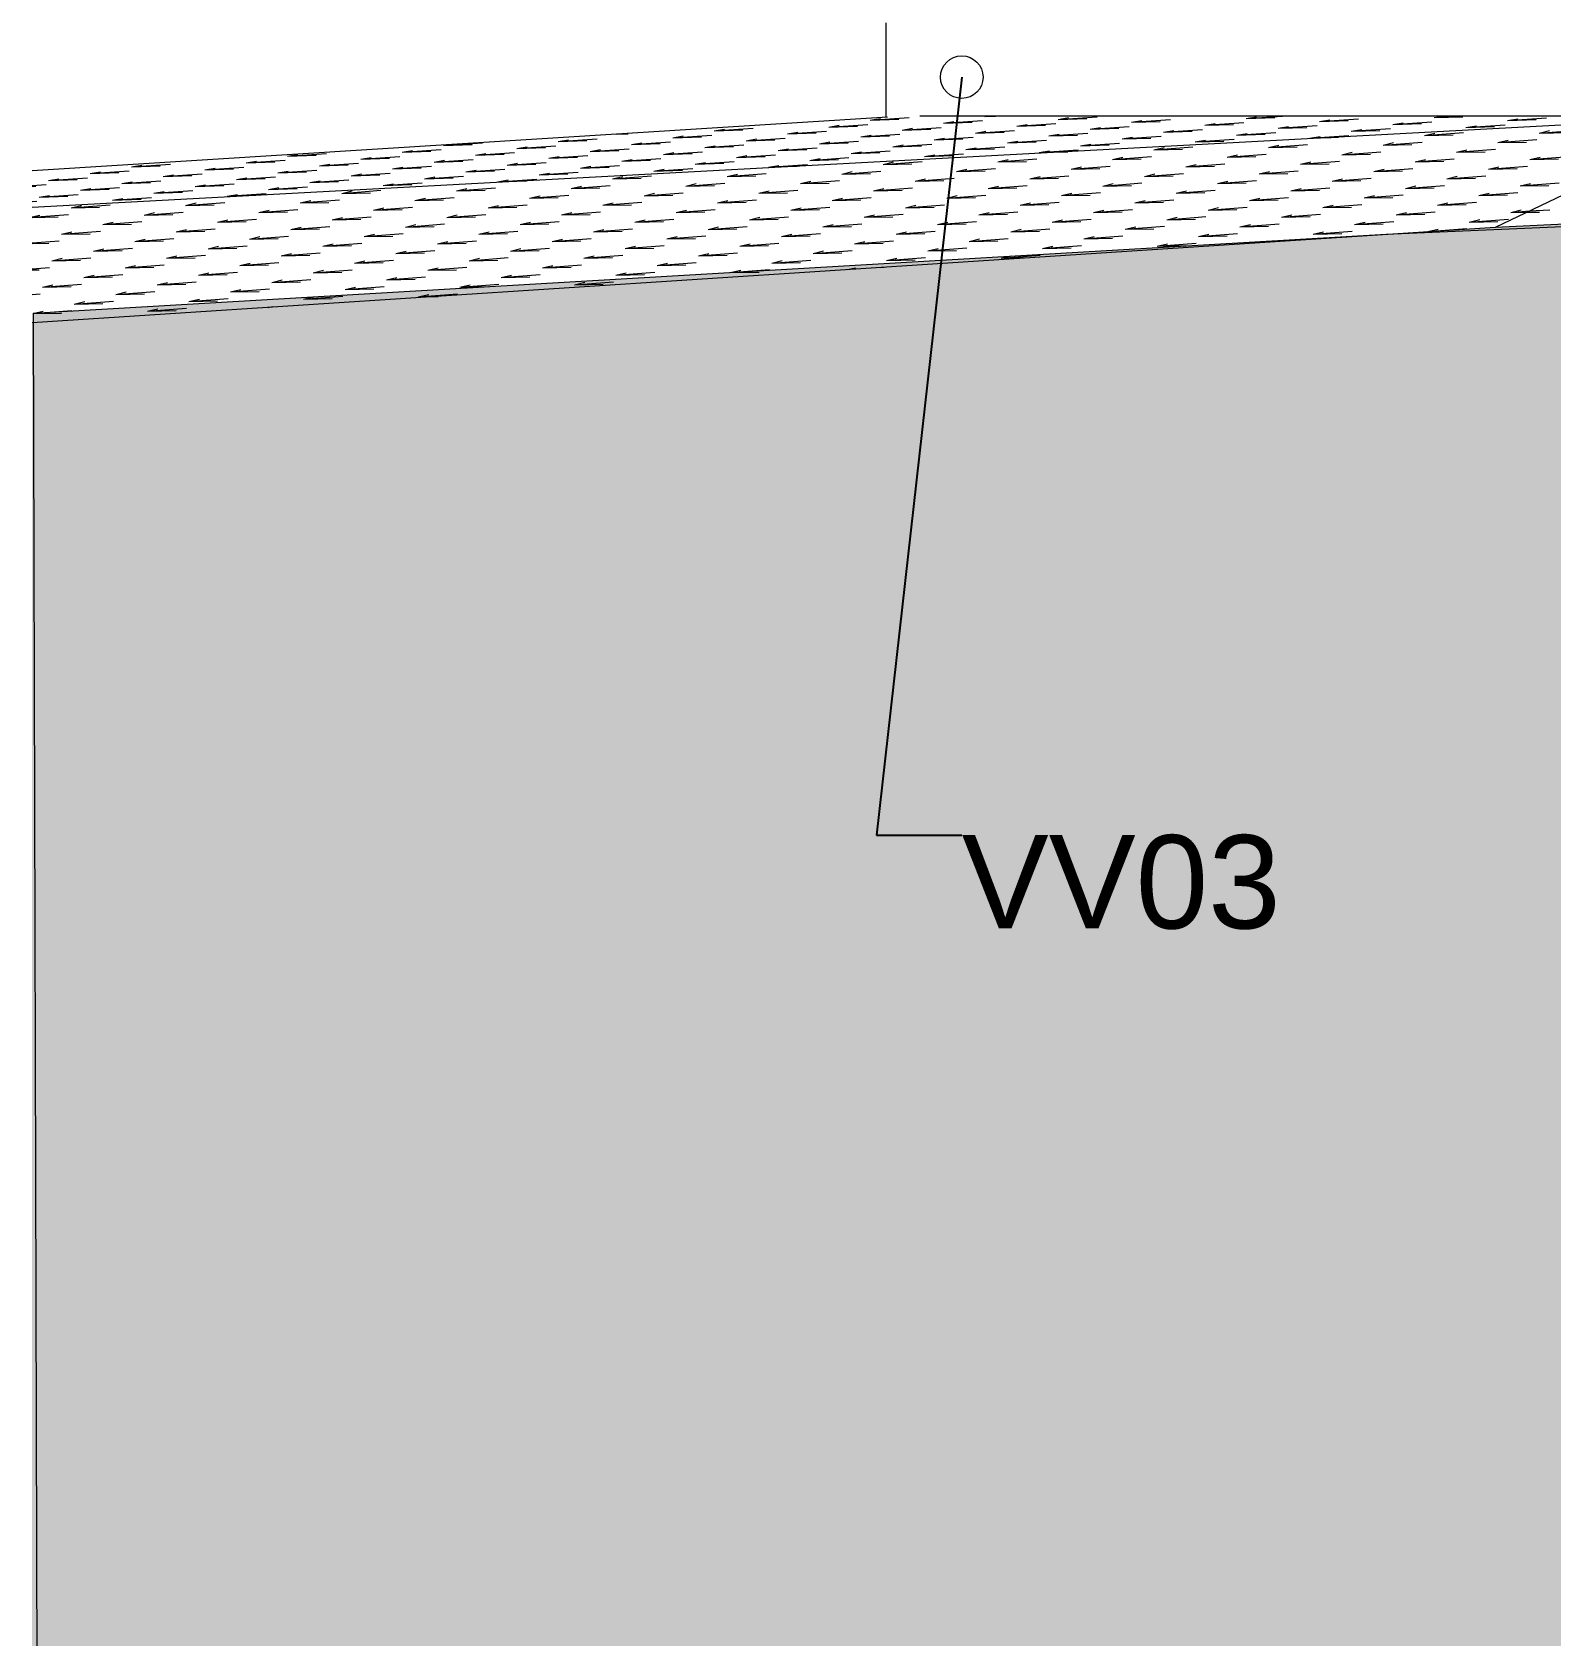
# Model space of a CAD drawing. Header units: millimetres. Extents: x 239748 to 326588, y -19262 to 5561.
# Drawn here: x 239748 to 243002, y -3457 to -20 of the extents above; entities that cross this region are included whole.
import ezdxf

# ---------------------------------------------------------------- set-up
doc = ezdxf.new("R2010")
doc.units = ezdxf.units.MM
doc.header["$MEASUREMENT"] = 0
for name, color, linetype, lineweight in [('Annotation - Label_Pen_No__1', 7, 'Continuous', 13), ('New_2D Drafting - General_Pen_No__1', 7, 'Continuous', 13), ('New_Site & Landscape - Terrain_Pen_No__1', 7, 'Continuous', 13), ('New_Structural - Bearing_Pen_No__1', 7, 'Continuous', 13)]:
    doc.layers.add(name, color=color, linetype=linetype, lineweight=lineweight)
for name, color, linetype, lineweight, true_color in [('New_2D Drafting - General_Pen_No__61', 7, 'Continuous', 20, 0x6a6a6a), ('New_Site & Landscape - Terrain_Pen_No__180', 7, 'Continuous', 15, 0xd6cda7), ('New_Site & Landscape - Terrain_Pen_No__93', 7, 'Continuous', 13, 0xa2a233)]:
    doc.layers.add(name, color=color, linetype=linetype, lineweight=lineweight, true_color=true_color)
doc.styles.add('GENERATED_STYLE_1', font='')
doc.styles.get('GENERATED_STYLE_1').set_extended_font_data('Arial')
doc.dimstyles.new('GENERATED_STYLE__2', dxfattribs={"dimtxt": 0.18, "dimasz": 182.4, "dimexe": 0.18, "dimexo": 0.0625, "dimgap": 0, "dimtad": 0, "dimtih": 1, "dimtoh": 1, "dimdec": 4, "dimzin": 0, "dimdsep": 46, "dimcen": 0.09, "dimadec": 0, "dimazin": 0, "dimtfac": 1, "dimtdec": 4, "dimtmove": 0, "dimatfit": 3, "dimldrblk": 'ARROWHEAD_1', "dimfxl": 0, "dimtolj": 1, "dimtzin": 0, "dimarcsym": 0})

# ---------------------------------------------------------------- blocks, each defined once
blk = doc.blocks.new('ARROWHEAD_1')
at = {"color": 0, "linetype": 'Continuous', "lineweight": 0}
blk.add_line((0, 0), (-1, 0), dxfattribs=at)
blk.add_circle((0, 0), 0.25, dxfattribs=at)

msp = doc.modelspace()

# ---------------------------------------------------------------- hatches: boundary and pattern name
at = {"layer": 'New_2D Drafting - General_Pen_No__61', "linetype": 'Continuous', "lineweight": 20, "true_color": 0x6a6a6a}
h = msp.add_hatch(dxfattribs=at)
h.set_pattern_fill('Dashed_0001', color=251, style=0, pattern_type=2)
h.set_pattern_definition([(45, (0, 0), (-183.84776, 183.84776), [195, -65]), (45, (7e-14, 183.85), (-183.84776, 183.84776), [195, -65])])
h.paths.add_polyline_path([(239750.0788, -623.3184), (239760.5803, -4753.4379), (239760.5803, -19262.3247), (278828.6527, -19262.3247), (278828.6169, -286.9357), (268610.0254, -272.2694), (266963.5283, -271.0107), (261898.0667, -277.5182), (250285.9898, -219.4916), (248306.7808, -203.641), (242648.744, -453.8141)])
at = {"layer": 'New_Site & Landscape - Terrain_Pen_No__180', "linetype": 'Continuous', "lineweight": 0, "true_color": 0x353329}
msp.add_hatch(color=250, dxfattribs=at).paths.add_polyline_path([(239747.5775, -15138.6962), (278833.3935, -15138.6962), (278833.3935, -288.2314), (266866.4444, -271.275), (264383.6735, -267.1142), (262140.4658, -282.5803), (258357.3867, -255.6815), (251840.7474, -227.8826), (248111.8541, -213.5708), (246133.7175, -287.173), (242881.8612, -438.6115), (239747.5775, -643.0118)])

# ---------------------------------------------------------------- linework, layer by layer
at = {"layer": 'New_2D Drafting - General_Pen_No__1', "color": 7, "linetype": 'Continuous', "lineweight": 13, "flags": 128}
msp.add_lwpolyline([(239750.0788, -623.3184), (239760.5803, -4753.4379), (239760.5803, -19262.3247), (278828.6527, -19262.3247), (278828.6169, -286.9357), (268610.0254, -272.2694), (266963.5283, -271.0107), (261898.0667, -277.5182), (250285.9898, -219.4916), (248306.7808, -203.641), (242648.744, -453.8141)], close=True, dxfattribs=at)
at = {"layer": 'New_Site & Landscape - Terrain_Pen_No__1', "color": 7, "linetype": 'Continuous', "lineweight": 13}
for p, q in [((243382.1708, -199.8387), (239747.5775, -395.7563)), ((241580.0417, -202.1567), (239747.5775, -317.5301)), ((241543.4528, -208.8222), (241627.0388, -203.1036)), ((241543.4528, -208.8222), (241565.6236, -205.1622)), ((243382.1708, -199.8387), (241649.8068, -199.8387)), ((241789.114, -200.5878), (241800.0633, -199.8387)), ((241789.114, -200.5878), (241811.4627, -199.8387)), ((241789.114, -200.5878), (241793.6518, -199.8387)), ((241946.0924, -206.9936), (242029.6784, -201.2749)), ((241946.0924, -206.9936), (241968.2631, -203.3335)), ((241946.0924, -206.9936), (242007.5077, -204.935)), ((242348.7319, -205.1649), (242426.5825, -199.8387)), ((242348.7319, -205.1649), (242370.9026, -201.5049)), ((242348.7319, -205.1649), (242410.1472, -203.1063)), ((242505.7102, -211.5707), (242589.2963, -205.8521)), ((242751.3714, -203.3363), (242802.494, -199.8387)), ((242751.3714, -203.3363), (242772.5582, -199.8387)), ((242751.3714, -203.3363), (242812.7867, -201.2777)), ((243382.1708, -199.8387), (242881.8612, -438.6115)), ((242908.3498, -209.7421), (242991.9358, -204.0234)), ((242908.3498, -209.7421), (242930.5205, -206.082)), ((240999.0069, -238.7391), (241024.8629, -237.8724)), ((241209.1088, -231.6967), (241292.6948, -225.978)), ((241209.1088, -231.6967), (241231.2795, -228.0366)), ((241209.1088, -231.6967), (241270.5241, -229.6381)), ((241366.0871, -238.1024), (241449.6732, -232.3838)), ((241366.0871, -238.1024), (241388.2579, -234.4424)), ((241366.0871, -238.1024), (241427.5024, -236.0438)), ((241454.77, -223.4623), (241538.356, -217.7437)), ((241454.77, -223.4623), (241476.9407, -219.8023)), ((241454.77, -223.4623), (241516.1853, -221.4037)), ((241523.0655, -244.5081), (241606.6515, -238.7895)), ((241543.4528, -208.8222), (241604.8681, -206.7636)), ((241611.7483, -229.868), (241695.3343, -224.1494)), ((241611.7483, -229.868), (241633.919, -226.208)), ((241611.7483, -229.868), (241673.1636, -227.8094)), ((241700.4312, -215.2279), (241784.0172, -209.5093)), ((241700.4312, -215.2279), (241722.6019, -211.5679)), ((241700.4312, -215.2279), (241761.8465, -213.1693)), ((241768.7267, -236.2738), (241852.3127, -230.5552)), ((241768.7267, -236.2738), (241790.8974, -232.6138)), ((241768.7267, -236.2738), (241830.142, -234.2152)), ((241857.4095, -221.6337), (241940.9955, -215.9151)), ((241857.4095, -221.6337), (241879.5802, -217.9736)), ((241857.4095, -221.6337), (241918.8248, -219.5751)), ((241925.705, -242.6795), (242009.291, -236.9609)), ((241925.705, -242.6795), (241947.8757, -239.0195)), ((242014.3879, -228.0394), (242097.9739, -222.3208)), ((242014.3879, -228.0394), (242036.5586, -224.3794)), ((242014.3879, -228.0394), (242075.8032, -225.9808)), ((242103.0707, -213.3993), (242186.6567, -207.6807)), ((242103.0707, -213.3993), (242125.2414, -209.7393)), ((242103.0707, -213.3993), (242164.486, -211.3407)), ((242171.3662, -234.4452), (242254.9522, -228.7265)), ((242171.3662, -234.4452), (242193.5369, -230.7851)), ((242171.3662, -234.4452), (242232.7815, -232.3866)), ((242260.0491, -219.805), (242343.6351, -214.0864)), ((242260.0491, -219.805), (242282.2198, -216.145)), ((242260.0491, -219.805), (242321.4643, -217.7465)), ((242328.3445, -240.8509), (242350.5153, -237.1909)), ((242328.3445, -240.8509), (242389.7598, -238.7923)), ((242328.3446, -240.8509), (242411.9306, -235.1323)), ((242417.0274, -226.2108), (242500.6134, -220.4922)), ((242417.0274, -226.2108), (242439.1981, -222.5508)), ((242417.0274, -226.2108), (242478.4427, -224.1522)), ((242505.7102, -211.5707), (242527.881, -207.9107)), ((242505.7102, -211.5707), (242567.1255, -209.5121)), ((242574.0057, -232.6165), (242657.5917, -226.8979)), ((242574.0057, -232.6165), (242596.1765, -228.9565)), ((242574.0057, -232.6165), (242635.421, -230.5579)), ((242662.6886, -217.9764), (242746.2746, -212.2578)), ((242662.6886, -217.9764), (242684.8593, -214.3164)), ((242662.6886, -217.9764), (242724.1039, -215.9178)), ((242730.9841, -241.5024), (242814.5701, -235.0468)), ((242730.9841, -241.5024), (242753.1548, -236.3448)), ((242730.9841, -241.5024), (242792.3994, -240.2044)), ((242819.6669, -224.3822), (242903.2529, -218.6635)), ((242819.6669, -224.3822), (242841.8376, -220.7221)), ((242819.6669, -224.3822), (242881.0822, -222.3236)), ((242908.3498, -209.7421), (242969.7651, -207.6835)), ((242976.6453, -236.3104), (243060.2313, -229.8548)), ((242976.6453, -236.3104), (242998.816, -231.1528)), ((242976.6453, -236.3104), (243038.0606, -235.0124)), ((240540.4207, -277.4456), (240624.0067, -271.727)), ((240540.4207, -277.4456), (240562.5914, -273.7856)), ((240629.1036, -262.8055), (240712.6896, -257.0869)), ((240629.1036, -262.8055), (240690.5189, -260.7469)), ((240629.1036, -262.8055), (240636.7119, -261.5495)), ((240786.0819, -269.2112), (240869.6679, -263.4926)), ((240786.0819, -269.2112), (240808.2526, -265.5512)), ((240786.0819, -269.2112), (240847.4972, -267.1527)), ((240874.7648, -254.5711), (240958.3508, -248.8525)), ((240874.7648, -254.5711), (240896.9355, -250.9111)), ((240874.7648, -254.5711), (240936.1801, -252.5125)), ((240943.0603, -275.617), (241026.6463, -269.8984)), ((240943.0603, -275.617), (240965.231, -271.957)), ((240943.0603, -275.617), (241004.4756, -273.5584)), ((241031.7431, -260.9769), (241115.3291, -255.2583)), ((241031.7431, -260.9769), (241053.9138, -257.3169)), ((241031.7431, -260.9769), (241093.1584, -258.9183)), ((241120.426, -246.3368), (241204.012, -240.6182)), ((241120.426, -246.3368), (241142.5967, -242.6767)), ((241120.426, -246.3368), (241181.8413, -244.2782)), ((241188.7215, -267.3826), (241272.3075, -261.664)), ((241188.7215, -267.3826), (241210.8922, -263.7226)), ((241188.7215, -267.3826), (241250.1368, -265.324)), ((241277.4043, -252.7425), (241360.9903, -247.0239)), ((241277.4043, -252.7425), (241299.575, -249.0825)), ((241277.4043, -252.7425), (241338.8196, -250.6839)), ((241345.6998, -273.7884), (241429.2858, -268.0697)), ((241345.6998, -273.7884), (241367.8705, -270.1283)), ((241345.6998, -273.7884), (241407.1151, -271.7298)), ((241434.3826, -259.1483), (241517.9687, -253.4296)), ((241434.3826, -259.1483), (241456.5534, -255.4882)), ((241434.3826, -259.1483), (241495.7979, -257.0897)), ((241502.6781, -280.1941), (241586.2642, -274.4755)), ((241523.0655, -244.5081), (241545.2362, -240.8481)), ((241523.0655, -244.5081), (241584.4808, -242.4496)), ((241591.361, -265.554), (241674.947, -259.8354)), ((241591.361, -265.554), (241613.5317, -261.894)), ((241591.361, -265.554), (241652.7763, -263.4954)), ((241680.0438, -250.9139), (241763.6298, -245.1953)), ((241680.0438, -250.9139), (241702.2145, -247.2539)), ((241680.0438, -250.9139), (241741.4591, -248.8553)), ((241748.3393, -271.9597), (241831.9253, -266.2411)), ((241748.3393, -271.9597), (241770.51, -268.2997)), ((241748.3393, -271.9597), (241809.7546, -269.9011)), ((241837.0222, -257.3196), (241920.6082, -251.601)), ((241837.0222, -257.3196), (241859.1929, -253.6596)), ((241837.0222, -257.3196), (241898.4375, -255.261)), ((241905.3177, -278.3655), (241988.9037, -272.6469)), ((241905.3177, -278.3655), (241927.4884, -274.7055)), ((241925.705, -242.6795), (241987.1203, -240.6209)), ((241994.0005, -263.7254), (242077.5865, -258.0068)), ((241994.0005, -263.7254), (242016.1712, -260.0653)), ((241994.0005, -263.7254), (242055.4158, -261.6668)), ((242082.6834, -249.0853), (242166.2694, -243.3666)), ((242082.6834, -249.0853), (242104.8541, -245.4252)), ((242082.6834, -249.0853), (242144.0987, -247.0267)), ((242150.9789, -272.5168), (242234.5649, -266.0612)), ((242150.9789, -272.5168), (242173.1496, -267.3592)), ((242150.9789, -272.5168), (242212.3942, -271.2188)), ((242239.6617, -255.491), (242323.2477, -249.7724)), ((242239.6617, -255.491), (242261.8324, -251.831)), ((242239.6617, -255.491), (242301.077, -253.4324)), ((242396.64, -267.3248), (242480.2261, -260.8692)), ((242396.64, -267.3248), (242458.0553, -266.0268)), ((242396.6401, -267.3248), (242418.8108, -262.1672)), ((242485.3229, -247.2566), (242568.9089, -241.538)), ((242485.3229, -247.2566), (242507.4936, -243.5966)), ((242485.3229, -247.2566), (242530.7196, -245.735)), ((242530.7191, -245.735), (242546.7382, -245.3964)), ((242642.3012, -262.1328), (242725.8872, -255.6772)), ((242642.3012, -262.1328), (242664.4719, -256.9752)), ((242642.3012, -262.1328), (242703.7165, -260.8348)), ((242799.2796, -277.5711), (242882.8656, -271.1155)), ((242799.2796, -277.5711), (242821.4503, -272.4135)), ((242887.9624, -256.9407), (242971.5484, -250.4852)), ((242887.9624, -256.9407), (242910.1331, -251.7832)), ((242887.9624, -256.9407), (242949.3777, -255.6427)), ((239960.4155, -308.5545), (240044.0015, -302.8358)), ((239960.4155, -308.5545), (239982.5862, -304.8944)), ((239960.4155, -308.5545), (240021.8308, -306.4959)), ((240117.3939, -314.9602), (240200.9799, -309.2416)), ((240206.0767, -300.3201), (240289.6627, -294.6015)), ((240206.0767, -300.3201), (240228.2474, -296.6601)), ((240206.0767, -300.3201), (240267.492, -298.2615)), ((240294.7595, -285.68), (240378.3456, -279.9614)), ((240294.7595, -285.68), (240316.9303, -282.02)), ((240294.7595, -285.68), (240356.1748, -283.6214)), ((240363.055, -306.7258), (240446.6411, -301.0072)), ((240363.055, -306.7258), (240385.2258, -303.0658)), ((240363.055, -306.7258), (240424.4703, -304.6672)), ((240451.7379, -292.0857), (240535.3239, -286.3671)), ((240451.7379, -292.0857), (240473.9086, -288.4257)), ((240451.7379, -292.0857), (240513.1532, -290.0271)), ((240520.0334, -313.1316), (240603.6194, -307.413)), ((240540.4207, -277.4456), (240601.836, -275.387)), ((240608.7162, -298.4915), (240692.3022, -292.7728)), ((240608.7162, -298.4915), (240630.8869, -294.8314)), ((240608.7162, -298.4915), (240670.1315, -296.4329)), ((240697.3991, -283.8514), (240780.9851, -278.1327)), ((240697.3991, -283.8514), (240719.5698, -280.1913)), ((240697.3991, -283.8514), (240758.8144, -281.7928)), ((240765.6946, -304.8972), (240849.2806, -299.1786)), ((240765.6946, -304.8972), (240787.8653, -301.2372)), ((240765.6946, -304.8972), (240827.1099, -302.8386)), ((240854.3774, -290.2571), (240937.9634, -284.5385)), ((240854.3774, -290.2571), (240876.5481, -286.5971)), ((240854.3774, -290.2571), (240915.7927, -288.1985)), ((240922.6729, -311.303), (241006.2589, -305.5843)), ((240922.6729, -311.303), (240944.8436, -307.6429)), ((240922.6729, -311.303), (240984.0882, -309.2444)), ((241011.3558, -296.6628), (241094.9418, -290.9442)), ((241011.3558, -296.6628), (241033.5265, -293.0028)), ((241011.3558, -296.6628), (241072.7711, -294.6043)), ((241100.0386, -282.0227), (241183.6246, -276.3041)), ((241100.0386, -282.0227), (241122.2093, -278.3627)), ((241100.0386, -282.0227), (241161.4539, -279.9641)), ((241168.3341, -303.0686), (241251.9201, -297.35)), ((241168.3341, -303.0686), (241190.5048, -299.4086)), ((241168.3341, -303.0686), (241229.7494, -301.01)), ((241257.0169, -288.4285), (241279.1877, -284.7684)), ((241257.017, -288.4285), (241340.603, -282.7099)), ((241257.017, -288.4285), (241318.4323, -286.3699)), ((241325.3125, -309.4743), (241408.8985, -303.7557)), ((241325.3125, -309.4743), (241347.4832, -305.8143)), ((241325.3125, -309.4743), (241385.9672, -307.4412)), ((241385.967, -307.4412), (241386.7277, -307.4252)), ((241413.9953, -294.8342), (241497.5813, -289.1156)), ((241413.9953, -294.8342), (241436.166, -291.1742)), ((241413.9953, -294.8342), (241475.4106, -292.7756)), ((241502.6781, -280.1941), (241524.8489, -276.5341)), ((241502.6781, -280.1941), (241564.0934, -278.1355)), ((241570.9736, -303.5311), (241654.5596, -297.0756)), ((241570.9736, -303.5311), (241593.1443, -298.3736)), ((241570.9736, -303.5311), (241632.3889, -302.2331)), ((241659.6565, -286.5999), (241743.2425, -280.8812)), ((241659.6565, -286.5999), (241681.8272, -282.9398)), ((241659.6565, -286.5999), (241721.0718, -284.5413)), ((241816.6348, -298.3391), (241900.2208, -291.8835)), ((241816.6348, -298.3391), (241838.8055, -293.1815)), ((241816.6348, -298.3391), (241878.0501, -297.0411)), ((241905.3177, -278.3655), (241958.3434, -276.5881)), ((241958.343, -276.5881), (241966.733, -276.4108)), ((241973.6132, -313.7775), (242057.1992, -307.3219)), ((241973.6132, -313.7775), (241995.7839, -308.6199)), ((242062.296, -293.1471), (242145.882, -286.6915)), ((242062.296, -293.1471), (242084.4667, -287.9895)), ((242062.296, -293.1471), (242123.7113, -291.8491)), ((242219.2744, -308.5854), (242302.8604, -302.1298)), ((242219.2744, -308.5854), (242241.4451, -303.4279)), ((242219.2744, -308.5854), (242280.6897, -307.2874)), ((242307.9572, -287.9551), (242391.5432, -281.4995)), ((242307.9572, -287.9551), (242330.1279, -282.7975)), ((242307.9572, -287.9551), (242369.3725, -286.6571)), ((242464.9355, -303.3934), (242548.5216, -296.9378)), ((242464.9355, -303.3934), (242487.1063, -298.2358)), ((242464.9355, -303.3934), (242526.3508, -302.0954)), ((242553.6184, -282.7631), (242637.2044, -276.3075)), ((242553.6184, -282.7631), (242575.7891, -277.6055)), ((242553.6184, -282.7631), (242615.0337, -281.4651)), ((242710.5967, -298.2014), (242794.1827, -291.7458)), ((242710.5967, -298.2014), (242732.7674, -293.0438)), ((242710.5967, -298.2014), (242772.012, -296.9034)), ((242799.2796, -277.5711), (242860.6949, -276.2731)), ((242867.5751, -313.6397), (242951.1611, -307.1841)), ((242867.5751, -313.6397), (242889.7458, -308.4821)), ((242956.2579, -293.0094), (243039.8439, -286.5538)), ((242956.2579, -293.0094), (242978.4286, -287.8518)), ((242956.2579, -293.0094), (243017.6732, -291.7114)), ((239783.0498, -337.8347), (239866.6358, -332.1161)), ((239783.0498, -337.8347), (239805.2205, -334.1747)), ((239783.0498, -337.8347), (239844.4651, -335.7761)), ((239871.7327, -323.1946), (239955.3187, -317.4759)), ((239871.7327, -323.1946), (239893.9034, -319.5345)), ((239871.7327, -323.1946), (239933.148, -321.136)), ((239940.0282, -344.2404), (240023.6142, -338.5218)), ((239940.0282, -344.2404), (239962.1989, -340.5804)), ((239940.0282, -344.2404), (240001.4435, -342.1818)), ((240028.711, -329.6003), (240112.297, -323.8817)), ((240028.711, -329.6003), (240050.8817, -325.9403)), ((240028.711, -329.6003), (240090.1263, -327.5417)), ((240117.3938, -314.9602), (240178.8091, -312.9016)), ((240117.3939, -314.9602), (240139.5646, -311.3002)), ((240185.6893, -336.0061), (240207.8601, -332.346)), ((240185.6893, -336.0061), (240247.1046, -333.9475)), ((240185.6894, -336.0061), (240269.2754, -330.2874)), ((240274.3722, -321.3659), (240357.9582, -315.6473)), ((240274.3722, -321.3659), (240296.5429, -317.7059)), ((240274.3722, -321.3659), (240335.7875, -319.3074)), ((240342.6677, -342.4118), (240426.2537, -336.6932)), ((240342.6677, -342.4118), (240364.8384, -338.7518)), ((240342.6677, -342.4118), (240404.083, -340.3532)), ((240431.3505, -327.7717), (240514.9365, -322.0531)), ((240431.3505, -327.7717), (240453.5213, -324.1117)), ((240431.3505, -327.7717), (240492.7658, -325.7131)), ((240499.646, -348.8175), (240583.232, -343.0989)), ((240520.0334, -313.1316), (240542.2041, -309.4715)), ((240520.0334, -313.1316), (240581.4487, -311.073)), ((240588.3289, -334.1774), (240671.9149, -328.4588)), ((240588.3289, -334.1774), (240610.4996, -330.5174)), ((240588.3289, -334.1774), (240649.7442, -332.1188)), ((240677.0117, -319.5373), (240760.5977, -313.8187)), ((240677.0117, -319.5373), (240699.1824, -315.8773)), ((240677.0117, -319.5373), (240738.427, -317.4787)), ((240745.3072, -340.5832), (240828.8932, -334.8646)), ((240745.3072, -340.5832), (240767.4779, -336.9231)), ((240745.3072, -340.5832), (240806.7225, -338.5246)), ((240833.9901, -325.9431), (240917.5761, -320.2244)), ((240833.9901, -325.9431), (240856.1608, -322.283)), ((240833.9901, -325.9431), (240895.4054, -323.8845)), ((240990.9684, -334.5455), (241074.5544, -328.0899)), ((240990.9684, -334.5455), (241013.1391, -329.3879)), ((240990.9684, -334.5455), (241052.3837, -333.2475)), ((241079.6513, -317.7087), (241163.2373, -311.9901)), ((241079.6513, -317.7087), (241101.822, -314.0487)), ((241079.6513, -317.7087), (241141.0666, -315.6501)), ((241147.9468, -349.9838), (241231.5328, -343.5282)), ((241236.6296, -329.3535), (241320.2156, -322.8979)), ((241236.6296, -329.3535), (241258.8003, -324.1959)), ((241236.6296, -329.3535), (241298.0449, -328.0555)), ((241393.6079, -344.7918), (241477.194, -338.3362)), ((241393.6079, -344.7918), (241415.7787, -339.6342)), ((241393.6079, -344.7918), (241455.0232, -343.4938)), ((241482.2908, -324.1615), (241565.8768, -317.7059)), ((241482.2908, -324.1615), (241504.4615, -319.0039)), ((241482.2908, -324.1615), (241543.7061, -322.8635)), ((241639.2691, -339.5998), (241722.8551, -333.1442)), ((241639.2691, -339.5998), (241661.4398, -334.4422)), ((241639.2691, -339.5998), (241700.6844, -338.3018)), ((241727.952, -318.9695), (241811.538, -312.5139)), ((241727.952, -318.9695), (241750.1227, -313.8119)), ((241727.952, -318.9695), (241789.3673, -317.6715)), ((241884.9303, -334.4078), (241968.5163, -327.9522)), ((241884.9303, -334.4078), (241907.101, -329.2502)), ((241884.9303, -334.4078), (241946.3456, -333.1098)), ((241973.6132, -313.7775), (242035.0285, -312.4794)), ((242041.9087, -349.8461), (242125.4947, -343.3905)), ((242130.5915, -329.2158), (242214.1775, -322.7602)), ((242130.5915, -329.2158), (242152.7622, -324.0582)), ((242130.5915, -329.2158), (242192.0068, -327.9178)), ((242287.5699, -344.6541), (242371.1559, -338.1985)), ((242287.5699, -344.6541), (242309.7406, -339.4965)), ((242287.5699, -344.6541), (242348.9851, -343.3561)), ((242376.2527, -324.0238), (242459.8387, -317.5682)), ((242376.2527, -324.0238), (242398.4234, -318.8662)), ((242376.2527, -324.0238), (242437.668, -322.7258)), ((242533.231, -339.4621), (242616.8171, -333.0065)), ((242533.231, -339.4621), (242555.4018, -334.3045)), ((242533.231, -339.4621), (242594.6463, -338.1641)), ((242621.9139, -318.8317), (242705.4999, -312.3762)), ((242621.9139, -318.8317), (242644.0846, -313.6742)), ((242621.9139, -318.8317), (242683.3292, -317.5337)), ((242778.8922, -334.2701), (242862.4782, -327.8145)), ((242778.8922, -334.2701), (242801.0629, -329.1125)), ((242778.8922, -334.2701), (242840.3075, -332.9721)), ((242867.5751, -313.6397), (242928.9904, -312.3417)), ((242935.8706, -349.7084), (243019.4566, -343.2528)), ((239747.5775, -348.8343), (239777.953, -346.7562)), ((239747.5775, -350.6912), (239755.7823, -350.4162)), ((239762.6625, -373.5206), (239846.2485, -367.802)), ((239762.6625, -373.5206), (239784.8332, -369.8606)), ((239762.6625, -373.5206), (239824.0778, -371.462)), ((239851.3453, -358.8805), (239934.9313, -353.1619)), ((239851.3453, -358.8805), (239873.516, -355.2205)), ((239851.3453, -358.8805), (239912.7606, -356.8219)), ((239919.6408, -379.9264), (240003.2268, -374.2078)), ((239919.6408, -379.9264), (239941.8115, -376.2664)), ((239919.6408, -379.9264), (239981.0561, -377.8678)), ((240008.3237, -365.2863), (240091.9097, -359.5677)), ((240008.3237, -365.2863), (240030.4944, -361.6262)), ((240008.3237, -365.2863), (240069.739, -363.2277)), ((240097.0065, -350.6462), (240180.5925, -344.9275)), ((240097.0065, -350.6462), (240119.1772, -346.9861)), ((240097.0065, -350.6462), (240158.4218, -348.5876)), ((240165.302, -371.692), (240248.888, -365.9734)), ((240165.302, -371.692), (240187.4727, -368.032)), ((240165.302, -371.692), (240226.7173, -369.6334)), ((240253.9848, -357.0519), (240337.5709, -351.3333)), ((240253.9848, -357.0519), (240315.4001, -354.9933)), ((240253.9849, -357.0519), (240276.1556, -353.3919)), ((240410.9632, -365.5599), (240494.5492, -359.1043)), ((240410.9632, -365.5599), (240433.1339, -360.4023)), ((240410.9632, -365.5599), (240472.3785, -364.2619)), ((240499.646, -348.8175), (240521.8167, -345.1575)), ((240499.646, -348.8175), (240561.0613, -346.7589)), ((240567.9415, -380.9982), (240651.5275, -374.5426)), ((240567.9415, -380.9982), (240590.1122, -375.8406)), ((240656.6244, -360.3679), (240740.2104, -353.9123)), ((240656.6244, -360.3679), (240678.7951, -355.2103)), ((240656.6244, -360.3679), (240718.0397, -359.0699)), ((240813.6027, -375.8062), (240897.1887, -369.3506)), ((240813.6027, -375.8062), (240835.7734, -370.6486)), ((240813.6027, -375.8062), (240875.018, -374.5082)), ((240902.2856, -355.1758), (240985.8716, -348.7203)), ((240902.2856, -355.1758), (240924.4563, -350.0183)), ((240902.2856, -355.1758), (240963.7009, -353.8778)), ((241059.2639, -370.6142), (241142.8499, -364.1586)), ((241059.2639, -370.6142), (241081.4346, -365.4566)), ((241059.2639, -370.6142), (241120.6792, -369.3162)), ((241147.9468, -349.9838), (241170.1175, -344.8262)), ((241147.9468, -349.9838), (241209.3621, -348.6858)), ((241304.9251, -365.4221), (241388.5111, -358.9666)), ((241304.9251, -365.4221), (241327.0958, -360.2646)), ((241304.9251, -365.4221), (241366.3404, -364.1241)), ((241461.9034, -380.8605), (241545.4895, -374.4049)), ((241461.9034, -380.8605), (241484.0742, -375.7029)), ((241550.5863, -360.2301), (241634.1723, -353.7745)), ((241550.5863, -360.2301), (241572.757, -355.0725)), ((241550.5863, -360.2301), (241612.0016, -358.9321)), ((241707.5646, -375.6685), (241791.1506, -369.2129)), ((241707.5646, -375.6685), (241729.7353, -370.5109)), ((241707.5646, -375.6685), (241768.9799, -374.3704)), ((241796.2475, -355.0381), (241879.8335, -348.5825)), ((241796.2475, -355.0381), (241818.4182, -349.8805)), ((241796.2475, -355.0381), (241857.6628, -353.7401)), ((241953.2258, -370.4764), (242036.8118, -364.0208)), ((241953.2258, -370.4764), (241975.3965, -365.3189)), ((241953.2258, -370.4764), (242014.6411, -369.1784)), ((242041.9087, -349.8461), (242064.0794, -344.6885)), ((242041.9087, -349.8461), (242103.324, -348.5481)), ((242198.887, -365.2844), (242282.473, -358.8288)), ((242198.887, -365.2844), (242221.0577, -360.1268)), ((242198.887, -365.2844), (242260.3023, -363.9864)), ((242355.8654, -380.7227), (242439.4514, -374.2672)), ((242355.8654, -380.7227), (242378.0361, -375.5652)), ((242444.5482, -360.0924), (242528.1342, -353.6368)), ((242444.5482, -360.0924), (242466.7189, -354.9348)), ((242444.5482, -360.0924), (242505.9635, -358.7944)), ((242601.5265, -375.5307), (242685.1126, -369.0751)), ((242601.5265, -375.5307), (242623.6972, -370.3731)), ((242601.5265, -375.5307), (242662.9418, -374.2327)), ((242690.2094, -354.9004), (242773.7954, -348.4448)), ((242690.2094, -354.9004), (242712.3801, -349.7428)), ((242690.2094, -354.9004), (242751.6247, -353.6024)), ((242847.1877, -370.3387), (242930.7737, -363.8831)), ((242847.1877, -370.3387), (242869.3584, -365.1811)), ((242847.1877, -370.3387), (242908.603, -369.0407)), ((242935.8706, -349.7084), (242958.0413, -344.5508)), ((242935.8706, -349.7084), (242997.2859, -348.4104)), ((239747.5775, -383.1255), (239757.5656, -382.4421)), ((239747.5775, -416.795), (239825.8611, -410.749)), ((239747.5775, -415.9711), (239764.4458, -412.047)), ((239830.958, -396.5742), (239914.544, -390.1186)), ((239830.958, -396.5742), (239853.1287, -391.4166)), ((239830.958, -396.5742), (239892.3733, -395.2762)), ((239987.9363, -412.0125), (240071.5223, -405.557)), ((239987.9363, -412.0125), (240010.107, -406.855)), ((239987.9363, -412.0125), (240049.3516, -410.7145)), ((240076.6192, -391.3822), (240160.2052, -384.9266)), ((240076.6192, -391.3822), (240098.7899, -386.2246)), ((240076.6192, -391.3822), (240138.0345, -390.0842)), ((240233.5975, -406.8205), (240317.1835, -400.3649)), ((240233.5975, -406.8205), (240255.7682, -401.663)), ((240233.5975, -406.8205), (240295.0128, -405.5225)), ((240322.2803, -386.1902), (240405.8664, -379.7346)), ((240322.2803, -386.1902), (240344.4511, -381.0326)), ((240322.2803, -386.1902), (240383.6956, -384.8922)), ((240479.2587, -401.6285), (240562.8447, -395.1729)), ((240479.2587, -401.6285), (240501.4294, -396.4709)), ((240479.2587, -401.6285), (240540.674, -400.3305)), ((240567.9415, -380.9982), (240629.3568, -379.7002)), ((240636.237, -417.0668), (240719.823, -410.6113)), ((240636.237, -417.0668), (240658.4077, -411.9093)), ((240724.9199, -396.4365), (240808.5059, -389.9809)), ((240724.9199, -396.4365), (240747.0906, -391.2789)), ((240724.9199, -396.4365), (240786.3352, -395.1385)), ((240881.8982, -411.8748), (240965.4842, -405.4192)), ((240881.8982, -411.8748), (240904.0689, -406.7172)), ((240881.8982, -411.8748), (240943.3135, -410.5768)), ((240970.5811, -391.2445), (241054.1671, -384.7889)), ((240970.5811, -391.2445), (240992.7518, -386.0869)), ((240970.5811, -391.2445), (241031.9964, -389.9465)), ((241127.5594, -406.6828), (241211.1454, -400.2272)), ((241127.5594, -406.6828), (241149.7301, -401.5252)), ((241127.5594, -406.6828), (241188.9747, -405.3848)), ((241216.2423, -386.0525), (241299.8283, -379.5969)), ((241216.2423, -386.0525), (241238.413, -380.8949)), ((241216.2423, -386.0525), (241277.6576, -384.7545)), ((241373.2206, -401.4908), (241456.8066, -395.0352)), ((241373.2206, -401.4908), (241395.3913, -396.3332)), ((241373.2206, -401.4908), (241434.6359, -400.1928)), ((241461.9034, -380.8605), (241523.3187, -379.5625)), ((241530.1989, -416.9291), (241613.7849, -410.4735)), ((241530.1989, -416.9291), (241552.3696, -411.7715)), ((241618.8818, -396.2988), (241702.4678, -389.8432)), ((241618.8818, -396.2988), (241641.0525, -391.1412)), ((241618.8818, -396.2988), (241680.2971, -395.0008)), ((241775.8601, -411.7371), (241859.4461, -405.2815)), ((241775.8601, -411.7371), (241798.0308, -406.5795)), ((241775.8601, -411.7371), (241837.2754, -410.4391)), ((241864.543, -391.1068), (241948.129, -384.6512)), ((241864.543, -391.1068), (241886.7137, -385.9492)), ((241864.543, -391.1068), (241925.9583, -389.8088)), ((242021.5213, -406.5451), (242105.1073, -400.0895)), ((242021.5213, -406.5451), (242043.692, -401.3875)), ((242021.5213, -406.5451), (242082.9366, -405.2471)), ((242110.2042, -385.9148), (242193.7902, -379.4592)), ((242110.2042, -385.9148), (242132.3749, -380.7572)), ((242110.2042, -385.9148), (242171.6195, -384.6168)), ((242267.1825, -401.3531), (242350.7685, -394.8975)), ((242267.1825, -401.3531), (242289.3532, -396.1955)), ((242267.1825, -401.3531), (242328.5978, -400.0551)), ((242355.8653, -380.7227), (242417.2806, -379.4247)), ((242424.1608, -416.7914), (242446.3316, -411.6338)), ((242424.1609, -416.7914), (242507.7469, -410.3358)), ((242512.8437, -396.1611), (242596.4297, -389.7055)), ((242512.8437, -396.1611), (242535.0144, -391.0035)), ((242512.8437, -396.1611), (242574.259, -394.8631)), ((242669.822, -411.5994), (242753.408, -405.1438)), ((242669.822, -411.5994), (242691.9928, -406.4418)), ((242669.822, -411.5994), (242731.2373, -410.3014)), ((242758.5049, -390.969), (242842.0909, -384.5135)), ((242758.5049, -390.969), (242780.6756, -385.8115)), ((242758.5049, -390.969), (242819.9202, -389.671)), ((242915.4832, -406.4074), (242937.6539, -401.2498)), ((242915.4832, -406.4074), (242955.8766, -403.2877)), ((242915.4832, -406.4074), (242950.9086, -405.6587)), ((242950.9086, -405.6587), (242976.8985, -405.6458)), ((242955.8766, -403.2877), (242999.0692, -400.7336)), ((239747.5775, -417.0925), (239803.6904, -415.9066)), ((239899.2535, -432.6429), (239982.8395, -426.1873)), ((239899.2535, -432.6429), (239921.4242, -427.4853)), ((239899.2535, -432.6429), (239960.6688, -431.3449)), ((240056.2318, -448.0812), (240139.8178, -441.6256)), ((240056.2318, -448.0812), (240078.4025, -442.9236)), ((240144.9147, -427.4509), (240228.5007, -420.9953)), ((240144.9147, -427.4509), (240167.0854, -422.2933)), ((240144.9147, -427.4509), (240206.3299, -426.1529)), ((240301.893, -442.8892), (240385.479, -436.4336)), ((240301.893, -442.8892), (240324.0637, -437.7316)), ((240301.893, -442.8892), (240363.3083, -441.5912)), ((240390.5758, -422.2589), (240474.1619, -415.8033)), ((240390.5758, -422.2589), (240412.7466, -417.1013)), ((240390.5758, -422.2589), (240451.9911, -420.9609)), ((240547.5542, -437.6972), (240631.1402, -431.2416)), ((240547.5542, -437.6972), (240569.7249, -432.5396)), ((240547.5542, -437.6972), (240608.9695, -436.3992)), ((240636.237, -417.0668), (240697.6523, -415.7688)), ((240704.5325, -453.1355), (240788.1185, -446.6799)), ((240793.2154, -432.5052), (240876.8014, -426.0496)), ((240793.2154, -432.5052), (240815.3861, -427.3476)), ((240793.2154, -432.5052), (240854.6307, -431.2072)), ((240950.1937, -447.9435), (241033.7797, -441.4879)), ((240950.1937, -447.9435), (240972.3644, -442.7859)), ((240950.1937, -447.9435), (241011.609, -446.6455)), ((241038.8766, -427.3131), (241122.4626, -420.8576)), ((241038.8766, -427.3131), (241061.0473, -422.1556)), ((241038.8766, -427.3131), (241100.2919, -426.0151)), ((241195.8549, -442.7515), (241279.4409, -436.2959)), ((241195.8549, -442.7515), (241218.0256, -437.5939)), ((241195.8549, -442.7515), (241257.2702, -441.4535)), ((241284.5378, -422.1211), (241368.1238, -415.6655)), ((241284.5378, -422.1211), (241306.7085, -416.9635)), ((241284.5378, -422.1211), (241345.9531, -420.8231)), ((241441.5161, -437.5594), (241525.1021, -431.1039)), ((241441.5161, -437.5594), (241463.6868, -432.4019)), ((241441.5161, -437.5594), (241502.9314, -436.2614)), ((241530.1989, -416.9291), (241591.6142, -415.6311)), ((241598.4944, -452.9978), (241682.0804, -446.5422)), ((241687.1773, -432.3674), (241770.7633, -425.9118)), ((241687.1773, -432.3674), (241709.348, -427.2099)), ((241687.1773, -432.3674), (241748.5926, -431.0694)), ((241844.1556, -447.8058), (241927.7416, -441.3502)), ((241844.1556, -447.8058), (241866.3263, -442.6482)), ((241844.1556, -447.8058), (241905.5709, -446.5078)), ((241932.8385, -427.1754), (242016.4245, -420.7198)), ((241932.8385, -427.1754), (241955.0092, -422.0178)), ((241932.8385, -427.1754), (241994.2538, -425.8774)), ((242089.8168, -442.6137), (242173.4028, -436.1582)), ((242089.8168, -442.6137), (242111.9875, -437.4562)), ((242089.8168, -442.6137), (242151.2321, -441.3157)), ((242178.4997, -421.9834), (242262.0857, -415.5278)), ((242178.4997, -421.9834), (242200.6704, -416.8258)), ((242178.4997, -421.9834), (242239.915, -420.6854)), ((242335.478, -437.4217), (242419.064, -430.9661)), ((242335.478, -437.4217), (242357.6487, -432.2641)), ((242335.478, -437.4217), (242396.8933, -436.1237)), ((242424.1608, -416.7914), (242485.5761, -415.4934)), ((242492.4563, -452.86), (242576.0424, -446.4045)), ((242581.1392, -432.2297), (242664.7252, -425.7741)), ((242581.1392, -432.2297), (242603.3099, -427.0721)), ((242581.1392, -432.2297), (242642.5545, -430.9317)), ((242738.1175, -447.668), (242821.7035, -441.2124)), ((242738.1175, -447.668), (242760.2882, -442.5104)), ((242826.8004, -427.0377), (242910.3864, -420.5821)), ((242826.8004, -427.0377), (242848.9711, -421.8801)), ((242826.8004, -427.0377), (242888.2157, -425.7397)), ((239747.5775, -471.9195), (239805.4738, -467.448)), ((239747.5775, -473.3606), (239783.3031, -472.6055)), ((239810.5706, -453.2732), (239894.1566, -446.8176)), ((239810.5706, -453.2732), (239832.7413, -448.1156)), ((239810.5706, -453.2732), (239871.9859, -451.9752)), ((239967.549, -468.7115), (240051.135, -462.2559)), ((239967.549, -468.7115), (239989.7197, -463.554)), ((239967.549, -468.7115), (240028.9643, -467.4135)), ((240056.2318, -448.0812), (240117.6471, -446.7832)), ((240124.5273, -484.1499), (240208.1133, -477.6943)), ((240124.5273, -484.1499), (240146.698, -478.9923)), ((240213.2101, -463.5195), (240274.6254, -462.2215)), ((240213.2102, -463.5195), (240296.7962, -457.0639)), ((240213.2102, -463.5195), (240235.3809, -458.3619)), ((240370.1885, -478.9578), (240453.7745, -472.5023)), ((240370.1885, -478.9578), (240392.3592, -473.8003)), ((240370.1885, -478.9578), (240431.6038, -477.6598)), ((240458.8713, -458.3275), (240542.4574, -451.8719)), ((240458.8713, -458.3275), (240481.042, -453.1699)), ((240458.8713, -458.3275), (240520.2866, -457.0295)), ((240615.8497, -473.7658), (240699.4357, -467.3102)), ((240615.8497, -473.7658), (240638.0204, -468.6082)), ((240615.8497, -473.7658), (240677.265, -472.4678)), ((240704.5325, -453.1355), (240726.7032, -447.9779)), ((240704.5325, -453.1355), (240765.9478, -451.8375)), ((240861.5109, -468.5738), (240945.0969, -462.1182)), ((240861.5109, -468.5738), (240883.6816, -463.4162)), ((240861.5109, -468.5738), (240922.9262, -467.2758)), ((241018.4892, -484.0121), (241102.0752, -477.5565)), ((241018.4892, -484.0121), (241040.6599, -478.8545)), ((241107.1721, -463.3818), (241190.7581, -456.9262)), ((241107.1721, -463.3818), (241129.3428, -458.2242)), ((241107.1721, -463.3818), (241168.5874, -462.0838)), ((241264.1504, -478.8201), (241347.7364, -472.3645)), ((241264.1504, -478.8201), (241286.3211, -473.6625)), ((241264.1504, -478.8201), (241325.5657, -477.5221)), ((241352.8332, -458.1898), (241436.4193, -451.7342)), ((241352.8332, -458.1898), (241375.004, -453.0322)), ((241352.8333, -458.1898), (241414.2485, -456.8918)), ((241509.8116, -473.6281), (241593.3976, -467.1725)), ((241509.8116, -473.6281), (241531.9823, -468.4705)), ((241509.8116, -473.6281), (241571.2269, -472.3301)), ((241598.4944, -452.9978), (241620.6652, -447.8402)), ((241598.4944, -452.9978), (241659.9097, -451.6998)), ((241755.4728, -468.4361), (241839.0588, -461.9805)), ((241755.4728, -468.4361), (241777.6435, -463.2785)), ((241755.4728, -468.4361), (241816.8881, -467.1381)), ((241912.4511, -483.8744), (241996.0371, -477.4188)), ((241912.4511, -483.8744), (241934.6218, -478.7168)), ((242001.134, -463.2441), (242084.72, -456.7885)), ((242001.134, -463.2441), (242023.3047, -458.0865)), ((242001.134, -463.2441), (242062.5493, -461.9461)), ((242158.1123, -478.6824), (242241.6983, -472.2268)), ((242158.1123, -478.6824), (242180.283, -473.5248)), ((242158.1123, -478.6824), (242219.5276, -477.3844)), ((242246.7952, -458.0521), (242330.3812, -451.5965)), ((242246.7952, -458.0521), (242268.9659, -452.8945)), ((242246.7952, -458.0521), (242308.2105, -456.7541)), ((242425.8781, -468.3482), (242425.9442, -468.3328)), ((242492.4563, -452.86), (242553.8716, -451.562)), ((242492.4564, -452.86), (242514.6271, -447.7025)), ((242738.1175, -447.668), (242745.3239, -447.5157)), ((239790.1833, -509.9722), (239873.7693, -503.5166)), ((239790.1833, -509.9722), (239812.354, -504.8146)), ((239790.1833, -509.9722), (239851.5986, -508.6742)), ((239878.8661, -489.3419), (239962.4521, -482.8863)), ((239878.8661, -489.3419), (239901.0368, -484.1843)), ((239878.8661, -489.3419), (239940.2814, -488.0439)), ((240035.8445, -504.7802), (240119.4305, -498.3246)), ((240035.8445, -504.7802), (240058.0152, -499.6226)), ((240035.8445, -504.7802), (240097.2598, -503.4822)), ((240124.5273, -484.1499), (240185.9426, -482.8518)), ((240192.8228, -520.2185), (240276.4088, -513.7629)), ((240192.8228, -520.2185), (240214.9935, -515.0609)), ((240281.5056, -499.5882), (240303.6764, -494.4306)), ((240281.5056, -499.5882), (240342.9209, -498.2902)), ((240281.5057, -499.5882), (240365.0917, -493.1326)), ((240438.484, -515.0265), (240522.07, -508.5709)), ((240438.484, -515.0265), (240460.6547, -509.8689)), ((240438.484, -515.0265), (240499.8993, -513.7285)), ((240527.1668, -494.3962), (240610.7528, -487.9406)), ((240527.1668, -494.3962), (240549.3376, -489.2386)), ((240527.1668, -494.3962), (240588.5821, -493.0982)), ((240684.1452, -509.8345), (240767.7312, -503.3789)), ((240684.1452, -509.8345), (240706.3159, -504.6769)), ((240684.1452, -509.8345), (240745.5605, -508.5365)), ((240772.828, -489.2041), (240856.414, -482.7486)), ((240772.828, -489.2041), (240794.9987, -484.0466)), ((240772.828, -489.2041), (240834.2433, -487.9061)), ((240929.8064, -504.6425), (241013.3924, -498.1869)), ((240929.8064, -504.6425), (240951.9771, -499.4849)), ((240929.8064, -504.6425), (240991.2217, -503.3445)), ((241018.4892, -484.0121), (241079.9045, -482.7141)), ((241086.7847, -520.0808), (241170.3707, -513.6252)), ((241086.7847, -520.0808), (241108.9554, -514.9232)), ((241175.4676, -499.4504), (241259.0536, -492.9949)), ((241175.4676, -499.4504), (241197.6383, -494.2929)), ((241175.4676, -499.4504), (241236.8829, -498.1524)), ((241332.4459, -514.8888), (241416.0319, -508.4332)), ((241332.4459, -514.8888), (241354.6166, -509.7312)), ((241332.4459, -514.8888), (241393.8612, -513.5908)), ((241421.1288, -494.2584), (241504.7148, -487.8028)), ((241421.1288, -494.2584), (241443.2995, -489.1009)), ((241421.1288, -494.2584), (241482.544, -492.9604)), ((241578.1071, -509.6968), (241661.6931, -503.2412)), ((241578.1071, -509.6968), (241600.2778, -504.5392)), ((241578.1071, -509.6968), (241639.5224, -508.3988)), ((241666.7899, -489.0664), (241750.3759, -482.6108)), ((241666.7899, -489.0664), (241688.9606, -483.9088)), ((241666.7899, -489.0664), (241728.2052, -487.7684)), ((241823.7683, -504.5047), (241907.3543, -498.0492)), ((241823.7683, -504.5047), (241845.939, -499.3472)), ((241823.7683, -504.5047), (241885.1836, -503.2067)), ((241912.4511, -483.8744), (241973.8664, -482.5764)), ((239747.5775, -527.0439), (239785.0864, -524.1469)), ((239747.5775, -529.6287), (239762.9157, -529.3045)), ((239858.4788, -546.0409), (239942.0648, -539.5853)), ((239858.4788, -546.0409), (239880.6495, -540.8833)), ((239858.4788, -546.0409), (239919.8941, -544.7428)), ((239947.1616, -525.4105), (240030.7476, -518.9549)), ((239947.1616, -525.4105), (239969.3323, -520.2529)), ((239947.1616, -525.4105), (240008.5769, -524.1125)), ((240104.14, -540.8488), (240187.726, -534.3933)), ((240104.14, -540.8488), (240126.3107, -535.6913)), ((240104.14, -540.8488), (240165.5553, -539.5508)), ((240192.8228, -520.2185), (240254.2381, -518.9205)), ((240261.1183, -556.2872), (240344.7043, -549.8316)), ((240349.8011, -535.6568), (240433.3872, -529.2012)), ((240349.8011, -535.6568), (240371.9719, -530.4992)), ((240349.8011, -535.6568), (240411.2164, -534.3588)), ((240506.7795, -551.0951), (240590.3655, -544.6396)), ((240506.7795, -551.0951), (240528.9502, -545.9376)), ((240506.7795, -551.0951), (240568.1948, -549.7971)), ((240595.4623, -530.4648), (240679.0483, -524.0092)), ((240595.4623, -530.4648), (240617.633, -525.3072)), ((240595.4623, -530.4648), (240656.8776, -529.1668)), ((240752.4407, -545.9031), (240836.0267, -539.4475)), ((240752.4407, -545.9031), (240774.6114, -540.7455)), ((240752.4407, -545.9031), (240813.856, -544.6051)), ((240841.1235, -525.2728), (240924.7095, -518.8172)), ((240841.1235, -525.2728), (240863.2942, -520.1152)), ((240841.1235, -525.2728), (240902.5388, -523.9748)), ((240998.1019, -540.7111), (241081.6879, -534.2555)), ((240998.1019, -540.7111), (241020.2726, -535.5535)), ((240998.1019, -540.7111), (241059.5172, -539.4131)), ((241086.7847, -520.0808), (241148.2, -518.7828)), ((241243.7631, -535.5191), (241327.3491, -529.0635)), ((241243.7631, -535.5191), (241265.9338, -530.3615)), ((241243.7631, -535.5191), (241305.1784, -534.2211)), ((241494.852, -529.0644), (241511.595, -525.1695)), ((241565.0321, -524.4877), (241573.0103, -523.8715)), ((239747.5775, -582.1683), (239764.6991, -580.8459)), ((239769.7959, -566.6712), (239853.3819, -560.2156)), ((239769.7959, -566.6712), (239791.9666, -561.5136)), ((239769.7959, -566.6712), (239831.2112, -565.3732)), ((239926.7743, -582.1095), (240010.3603, -575.6539)), ((239926.7743, -582.1095), (239948.945, -576.9519)), ((239926.7743, -582.1095), (239988.1896, -580.8115)), ((240015.4571, -561.4792), (240099.0431, -555.0236)), ((240015.4571, -561.4792), (240037.6278, -556.3216)), ((240015.4571, -561.4792), (240076.8724, -560.1812)), ((240172.4355, -576.9175), (240256.0215, -570.4619)), ((240172.4355, -576.9175), (240194.6062, -571.7599)), ((240172.4355, -576.9175), (240233.8507, -575.6195)), ((240261.1183, -556.2872), (240283.289, -551.1296)), ((240261.1183, -556.2872), (240322.5336, -554.9892)), ((240418.0966, -571.7255), (240501.6827, -565.2699)), ((240418.0966, -571.7255), (240440.2674, -566.5679)), ((240418.0966, -571.7255), (240479.5119, -570.4275)), ((240575.075, -587.1638), (240658.661, -580.7082)), ((240575.075, -587.1638), (240597.2457, -582.0062)), ((240663.7578, -566.5335), (240747.3438, -560.0779)), ((240663.7578, -566.5335), (240685.9285, -561.3759)), ((240663.7578, -566.5335), (240725.1731, -565.2355)), ((240909.419, -561.3414), (240993.005, -554.8859)), ((240909.419, -561.3414), (240931.5897, -556.1839)), ((240909.419, -561.3414), (240970.8343, -560.0434)), ((239749.4086, -623.3702), (239832.9946, -616.9146)), ((239749.4086, -623.3702), (239771.5793, -618.2126)), ((239838.0914, -602.7398), (239921.6774, -596.2843)), ((239838.0914, -602.7398), (239860.2621, -597.5823)), ((239838.0914, -602.7398), (239899.5067, -601.4418)), ((239995.0698, -618.1782), (240078.6558, -611.7226)), ((239995.0698, -618.1782), (240017.2405, -613.0206)), ((239995.0698, -618.1782), (240056.4851, -616.8802)), ((240083.7526, -597.5478), (240167.3386, -591.0922)), ((240083.7526, -597.5478), (240105.9233, -592.3902)), ((240083.7526, -597.5478), (240145.1679, -596.2498)), ((240253.4839, -610.0194), (240262.9017, -607.8286)), ((240329.4138, -592.3558), (240412.9998, -585.9002)), ((240329.4138, -592.3558), (240351.5845, -587.1982)), ((240329.4138, -592.3558), (240390.8291, -591.0578)), ((240575.075, -587.1638), (240617.7996, -586.2608)), ((239749.4086, -623.3702), (239810.8239, -622.0722))]:
    msp.add_line(p, q, dxfattribs=at)
at = {"layer": 'New_Site & Landscape - Terrain_Pen_No__93', "color": 55, "linetype": 'Continuous', "lineweight": 13, "true_color": 0xa2a233, "flags": 128}
msp.add_lwpolyline([(278833.3935, -288.2314), (266866.4444, -271.275), (264383.6735, -267.1142), (262140.4658, -282.5803), (258357.3867, -255.6815), (251840.7474, -227.8826), (248111.8541, -213.5708), (246133.7175, -287.173), (242881.8612, -438.6115), (239747.5775, -643.0118)], dxfattribs=at)
at = {"layer": 'New_Structural - Bearing_Pen_No__1', "color": 7, "linetype": 'Continuous', "lineweight": 13}
msp.add_line((241577.2613, -202.3318), (241577.2613, 0), dxfattribs=at)

# ---------------------------------------------------------------- texts
at = {"layer": 'Annotation - Label_Pen_No__1', "color": 7, "linetype": 'Continuous', "lineweight": 13, "insert": (241739.3104, -1740.8287), "char_height": 200, "attachment_point": 1, "style": 'GENERATED_STYLE_1'}
msp.add_mtext('\\A1;{\\pql;\\pt250,500,562.5;\\fArial|b0|i0|c0|p34;VV\\fArial|b0|i0|c0|p34;03}', dxfattribs=at)

# ---------------------------------------------------------------- leaders
at = {"layer": 'Annotation - Label_Pen_No__1', "color": 7, "linetype": 'Continuous', "lineweight": 13, "annotation_type": 0, "has_hookline": 1, "hookline_direction": 0, "text_width": 669}
msp.add_leader([(241739.3104, -116.5452), (241556.9104, -1740.8287), (241739.3104, -1740.8287)], dimstyle='GENERATED_STYLE__2', dxfattribs=at)

doc.saveas('drawing.dxf')
